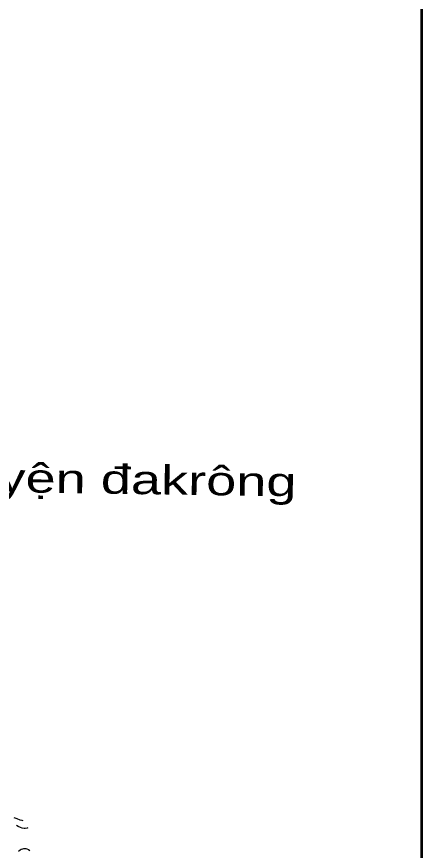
# Model space of a CAD drawing. Header units: metres. Extents: x 548946 to 557077, y 1838800 to 1845419.
# Drawn here: x 556098 to 557077, y 1842389 to 1844405 of the extents above; entities that cross this region are included whole.
import ezdxf

# ---------------------------------------------------------------- set-up
doc = ezdxf.new("R2010")
doc.units = ezdxf.units.M
doc.header["$LTSCALE"] = 28
for name, color, linetype, lineweight in [('1', 7, 'Continuous', 13), ('2', 7, 'Continuous', 13), ('55', 7, 'Continuous', 35)]:
    doc.layers.add(name, color=color, linetype=linetype, lineweight=lineweight)

msp = doc.modelspace()

# ---------------------------------------------------------------- linework, layer by layer
at = {"layer": '1'}
for points in [[(556124.66, 1842442.61), (556123.24, 1842441.97), (556118.85, 1842441.32), (556115.92, 1842441.24), (556111.05, 1842442.15), (556107.54, 1842443.52), (556101.8, 1842446.13), (556098.01, 1842448.22)], [(556102.44, 1842386.28), (556106.23, 1842389.42), (556108.69, 1842391.06), (556112.69, 1842392.51), (556115.48, 1842393.05), (556120.26, 1842392.89), (556122.83, 1842392.07), (556127.07, 1842390.13), (556130.03, 1842388.5)]]:
    msp.add_lwpolyline(points, dxfattribs=at)
at = {"layer": '2'}
for points in [[(556098.95, 1842464.55), (556092.05, 1842467.38)], [(556113.5, 1842459.97), (556111.03, 1842460.29), (556106.37, 1842461.72), (556098.95, 1842464.55)]]:
    msp.add_lwpolyline(points, dxfattribs=at)
at = {"layer": '55'}
msp.add_lwpolyline([(548946.42, 1845099), (557077.3, 1845099), (557077.3, 1838800.25), (548946.42, 1838800.25)], close=True, dxfattribs=at)

# ---------------------------------------------------------------- texts
at = {"layer": '55', "width": 1.4}
msp.add_text('huyện đakrông', height=70, rotation=359.155, dxfattribs=at).set_placement((555907.82, 1843257.37))

doc.saveas('drawing.dxf')
